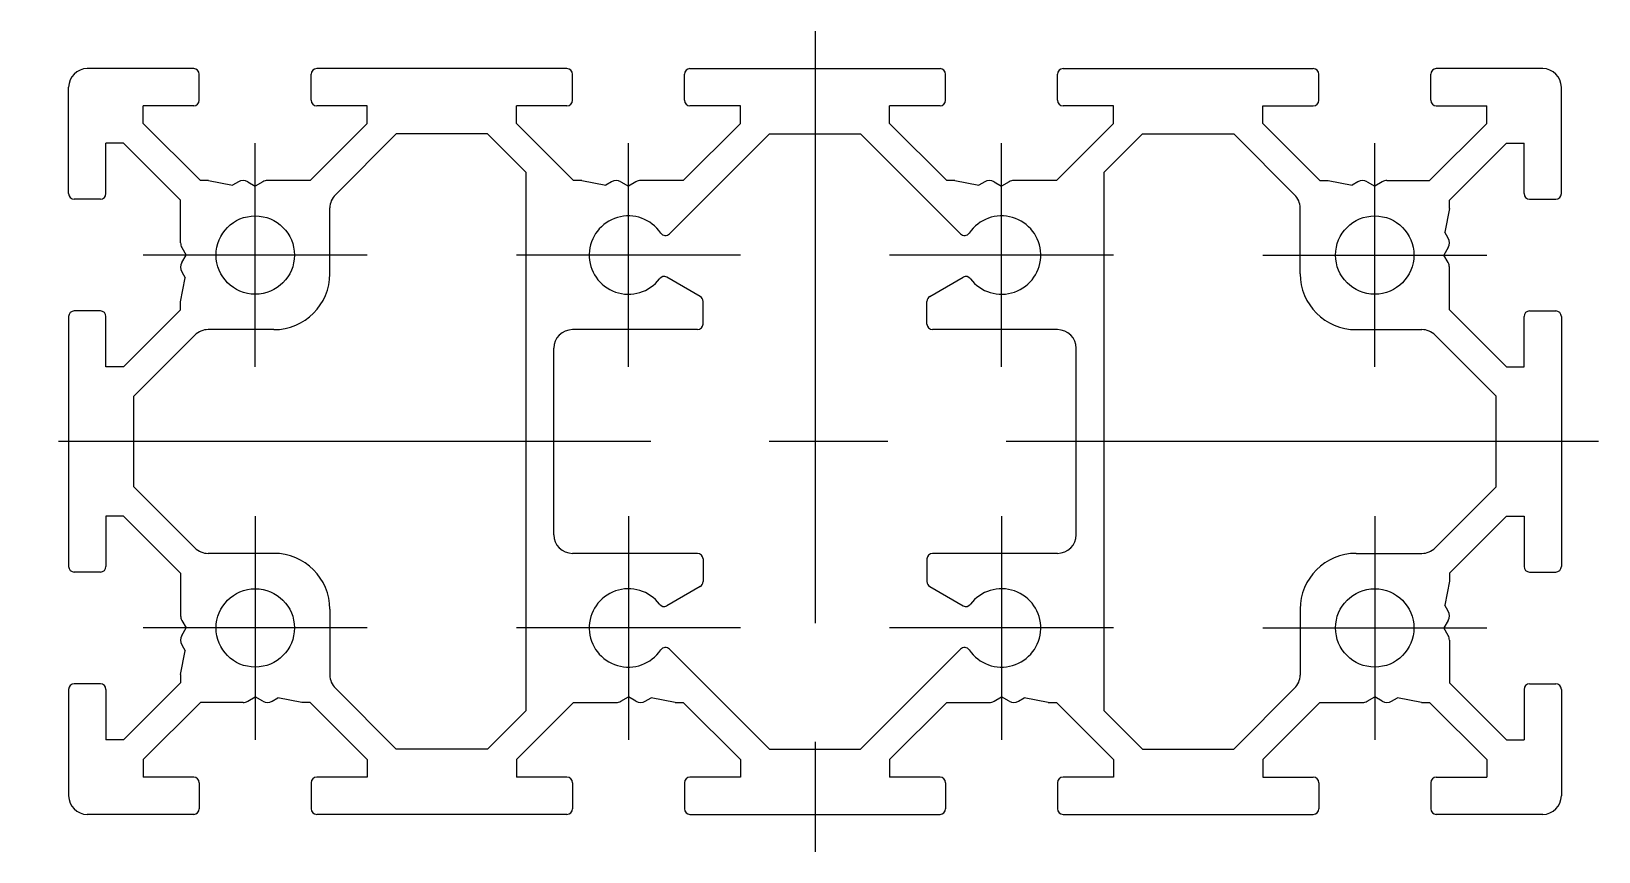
# Model space of a CAD drawing. Extents: x -42 to 42, y -22 to 22.
import ezdxf

# ---------------------------------------------------------------- set-up
doc = ezdxf.new("R2010")
doc.units = 0
doc.linetypes.add('CENTER', pattern=[50.8, 31.75, -6.35, 6.35, -6.35])
doc.layers.get('0').update_dxf_attribs({"linetype": 'CONTINUOUS'})
doc.layers.add('CENTER', color=1, linetype='CENTER')

msp = doc.modelspace()

# ---------------------------------------------------------------- linework, layer by layer
at = {"color": 7, "linetype": 'CONTINUOUS'}
for p, q in [((-33.3, 20), (-39, 20)), ((-33, 18.3), (-33, 19.7)), ((-27, 18.3), (-27, 19.7)), ((-13.3, 20), (-26.7, 20)), ((-13, 18.3), (-13, 19.7)), ((-7, 18.3), (-7, 19.7)), ((-6.7, 20), (6.7, 20)), ((7, 18.3), (7, 19.7)), ((13, 18.3), (13, 19.7)), ((13.3, 20), (26.7, 20)), ((27, 18.3), (27, 19.7)), ((33, 18.3), (33, 19.7)), ((39, 20), (33.3, 20)), ((-40, 13.3), (-40, 19)), ((40, 13.3), (40, 19)), ((-33.3, 18), (-36, 18)), ((-36, 17.061), (-36, 18)), ((-24, 18), (-26.7, 18)), ((-24, 17.061), (-24, 18)), ((-13.3, 18), (-16, 18)), ((-16, 17.061), (-16, 18)), ((-4, 18), (-6.7, 18)), ((-4, 17.061), (-4, 18)), ((6.7, 18), (4, 18)), ((4, 17.061), (4, 18)), ((16, 18), (13.3, 18)), ((16, 17.061), (16, 18)), ((24, 18), (26.7, 18)), ((24, 17.061), (24, 18)), ((33.3, 18), (36, 18)), ((36, 17.061), (36, 18)), ((-32.939, 14), (-36, 17.061)), ((-27.061, 14), (-24, 17.061)), ((-12.939, 14), (-16, 17.061)), ((-7.061, 14), (-4, 17.061)), ((7.061, 14), (4, 17.061)), ((12.939, 14), (16, 17.061)), ((27.061, 14), (24, 17.061)), ((32.939, 14), (36, 17.061)), ((-38, 13.3), (-38, 16)), ((-37.061, 16), (-38, 16)), ((-34, 12.939), (-37.061, 16)), ((-25.707, 13.232), (-22.439, 16.5)), ((-17.561, 16.5), (-22.439, 16.5)), ((-15.5, 14.439), (-17.561, 16.5)), ((-7.803, 11.137), (-2.439, 16.5)), ((-2.439, 16.5), (2.439, 16.5)), ((7.803, 11.137), (2.439, 16.5)), ((15.5, 14.439), (17.561, 16.5)), ((17.561, 16.5), (22.439, 16.5)), ((25.707, 13.232), (22.439, 16.5)), ((34, 12.939), (37.061, 16)), ((37.061, 16), (38, 16)), ((38, 13.3), (38, 16)), ((-15.5, 14.439), (-15.5, -14.439)), ((15.5, -14.439), (15.5, 14.439)), ((-32.5, 14), (-32.939, 14)), ((-32.5, 14), (-31.219, 13.751)), ((-30.904, 13.933), (-31.219, 13.751)), ((-30.404, 13.933), (-30, 13.7)), ((-29.596, 13.933), (-30, 13.7)), ((-27.061, 14), (-29.346, 14)), ((-12.5, 14), (-12.939, 14)), ((-12.5, 14), (-11.219, 13.751)), ((-10.904, 13.933), (-11.219, 13.751)), ((-10.404, 13.933), (-10, 13.7)), ((-9.596, 13.933), (-10, 13.7)), ((-7.061, 14), (-9.346, 14)), ((7.5, 14), (7.061, 14)), ((7.5, 14), (8.781, 13.751)), ((9.096, 13.933), (8.781, 13.751)), ((9.596, 13.933), (10, 13.7)), ((10.404, 13.933), (10, 13.7)), ((12.939, 14), (10.654, 14)), ((27.061, 14), (27.5, 14)), ((27.5, 14), (28.781, 13.751)), ((29.096, 13.933), (28.781, 13.751)), ((29.596, 13.933), (30, 13.7)), ((30.404, 13.933), (30, 13.7)), ((30.654, 14), (32.939, 14)), ((-38.3, 13), (-39.7, 13)), ((-34, 10.654), (-34, 12.939)), ((34, 12.5), (34, 12.939)), ((38.3, 13), (39.7, 13)), ((-26, 9), (-26, 12.525)), ((26, 9), (26, 12.525)), ((34, 12.5), (33.751, 11.219)), ((33.933, 10.904), (33.751, 11.219)), ((-33.933, 10.404), (-33.7, 10)), ((33.933, 10.404), (33.7, 10)), ((-33.933, 9.596), (-33.7, 10)), ((33.933, 9.596), (33.7, 10)), ((34, 7.061), (34, 9.346)), ((-34, 7.5), (-33.751, 8.781)), ((-33.933, 9.096), (-33.751, 8.781)), ((-6.15, 7.777), (-7.938, 8.809)), ((6.15, 7.777), (7.938, 8.809)), ((-38.3, 7), (-39.7, 7)), ((-34, 7.061), (-37.061, 4)), ((-34, 7.061), (-34, 7.5)), ((-6, 6.3), (-6, 7.517)), ((6, 6.3), (6, 7.517)), ((34, 7.061), (37.061, 4)), ((38.3, 7), (39.7, 7)), ((-40, 6.7), (-40, -6.7)), ((-38, 4), (-38, 6.7)), ((-29, 6), (-32.525, 6)), ((-6.3, 6), (-13, 6)), ((13, 6), (6.3, 6)), ((29, 6), (32.525, 6)), ((38, 4), (38, 6.7)), ((40, 6.7), (40, -6.7)), ((-33.232, 5.707), (-36.5, 2.439)), ((33.232, 5.707), (36.5, 2.439)), ((-14, -5), (-14, 5)), ((14, -5), (14, 5)), ((-37.061, 4), (-38, 4)), ((37.061, 4), (38, 4)), ((-36.5, -2.439), (-36.5, 2.439)), ((36.5, -2.439), (36.5, 2.439)), ((-33.232, -5.707), (-36.5, -2.439)), ((33.232, -5.707), (36.5, -2.439)), ((-38, -4), (-38, -6.7)), ((-37.061, -4), (-38, -4)), ((-34, -7.061), (-37.061, -4)), ((34, -7.061), (37.061, -4)), ((37.061, -4), (38, -4)), ((38, -4), (38, -6.7)), ((-29, -6), (-32.525, -6)), ((-6.3, -6), (-13, -6)), ((-6, -6.3), (-6, -7.517)), ((6, -6.3), (6, -7.517)), ((13, -6), (6.3, -6)), ((29, -6), (32.525, -6)), ((-38.3, -7), (-39.7, -7)), ((-34, -7.061), (-34, -9.346)), ((34, -7.5), (33.751, -8.781)), ((34, -7.061), (34, -7.5)), ((38.3, -7), (39.7, -7)), ((-6.15, -7.777), (-7.938, -8.809)), ((6.15, -7.777), (7.938, -8.809)), ((-26, -9), (-26, -12.525)), ((26, -9), (26, -12.525)), ((33.933, -9.096), (33.751, -8.781)), ((-33.933, -9.596), (-33.7, -10)), ((-33.933, -10.404), (-33.7, -10)), ((33.933, -9.596), (33.7, -10)), ((33.933, -10.404), (33.7, -10)), ((-33.933, -10.904), (-33.751, -11.219)), ((34, -10.654), (34, -12.939)), ((-34, -12.5), (-33.751, -11.219)), ((-7.803, -11.137), (-2.439, -16.5)), ((7.803, -11.137), (2.439, -16.5)), ((-34, -12.5), (-34, -12.939)), ((-40, -13.3), (-40, -19)), ((-38.3, -13), (-39.7, -13)), ((-38, -13.3), (-38, -16)), ((-34, -12.939), (-37.061, -16)), ((-25.707, -13.232), (-22.439, -16.5)), ((25.707, -13.232), (22.439, -16.5)), ((34, -12.939), (37.061, -16)), ((38, -13.3), (38, -16)), ((38.3, -13), (39.7, -13)), ((40, -13.3), (40, -19)), ((-32.939, -14), (-36, -17.061)), ((-30.654, -14), (-32.939, -14)), ((-30.404, -13.933), (-30, -13.7)), ((-29.596, -13.933), (-30, -13.7)), ((-29.096, -13.933), (-28.781, -13.751)), ((-27.5, -14), (-28.781, -13.751)), ((-27.061, -14), (-27.5, -14)), ((-27.061, -14), (-24, -17.061)), ((-12.939, -14), (-16, -17.061)), ((-12.939, -14), (-10.654, -14)), ((-10.404, -13.933), (-10, -13.7)), ((-9.596, -13.933), (-10, -13.7)), ((-9.096, -13.933), (-8.781, -13.751)), ((-7.5, -14), (-8.781, -13.751)), ((-7.5, -14), (-7.061, -14)), ((-7.061, -14), (-4, -17.061)), ((7.061, -14), (4, -17.061)), ((7.061, -14), (9.346, -14)), ((9.596, -13.933), (10, -13.7)), ((10.404, -13.933), (10, -13.7)), ((10.904, -13.933), (11.219, -13.751)), ((12.5, -14), (11.219, -13.751)), ((12.5, -14), (12.939, -14)), ((12.939, -14), (16, -17.061)), ((27.061, -14), (24, -17.061)), ((27.061, -14), (29.346, -14)), ((29.596, -13.933), (30, -13.7)), ((30.404, -13.933), (30, -13.7)), ((30.904, -13.933), (31.219, -13.751)), ((32.5, -14), (31.219, -13.751)), ((32.5, -14), (32.939, -14)), ((32.939, -14), (36, -17.061)), ((-15.5, -14.439), (-17.561, -16.5)), ((15.5, -14.439), (17.561, -16.5)), ((-37.061, -16), (-38, -16)), ((-17.561, -16.5), (-22.439, -16.5)), ((-2.439, -16.5), (2.439, -16.5)), ((17.561, -16.5), (22.439, -16.5)), ((37.061, -16), (38, -16)), ((-36, -17.061), (-36, -18)), ((-24, -17.061), (-24, -18)), ((-16, -17.061), (-16, -18)), ((-4, -17.061), (-4, -18)), ((4, -17.061), (4, -18)), ((16, -17.061), (16, -18)), ((24, -17.061), (24, -18)), ((36, -17.061), (36, -18)), ((-33.3, -18), (-36, -18)), ((-33, -18.3), (-33, -19.7)), ((-27, -18.3), (-27, -19.7)), ((-24, -18), (-26.7, -18)), ((-13.3, -18), (-16, -18)), ((-13, -18.3), (-13, -19.7)), ((-7, -18.3), (-7, -19.7)), ((-4, -18), (-6.7, -18)), ((6.7, -18), (4, -18)), ((7, -18.3), (7, -19.7)), ((13, -18.3), (13, -19.7)), ((16, -18), (13.3, -18)), ((24, -18), (26.7, -18)), ((27, -18.3), (27, -19.7)), ((33, -18.3), (33, -19.7)), ((33.3, -18), (36, -18)), ((-33.3, -20), (-39, -20)), ((-13.3, -20), (-26.7, -20)), ((-6.7, -20), (6.7, -20)), ((13.3, -20), (26.7, -20)), ((39, -20), (33.3, -20))]:
    msp.add_line(p, q, dxfattribs=at)
for centre in [(-30, 10), (30, 10), (-30, -10), (30, -10)]:
    msp.add_circle(centre, 2.1, dxfattribs=at)
for centre, radius, start, end in [((-39, 19), 1, 90, 180), ((-33.3, 19.7), 0.3, 0, 90), ((-26.7, 19.7), 0.3, 90, 180), ((-13.3, 19.7), 0.3, 0, 90), ((-6.7, 19.7), 0.3, 90, 180), ((6.7, 19.7), 0.3, 0, 90), ((13.3, 19.7), 0.3, 90, 180), ((26.7, 19.7), 0.3, 0, 90), ((33.3, 19.7), 0.3, 90, 180), ((39, 19), 1, 0, 90), ((-33.3, 18.3), 0.3, 270, 0), ((-26.7, 18.3), 0.3, 180, 270), ((-13.3, 18.3), 0.3, 270, 0), ((-6.7, 18.3), 0.3, 180, 270), ((6.7, 18.3), 0.3, 270, 0), ((13.3, 18.3), 0.3, 180, 270), ((26.7, 18.3), 0.3, 270, 0), ((33.3, 18.3), 0.3, 180, 270), ((-30.654, 13.5), 0.5, 60, 120), ((-29.346, 13.5), 0.5, 90, 120), ((-10.654, 13.5), 0.5, 60, 120), ((-9.346, 13.5), 0.5, 90, 120), ((9.346, 13.5), 0.5, 60, 120), ((10.654, 13.5), 0.5, 90, 120), ((29.346, 13.5), 0.5, 60, 120), ((30.654, 13.5), 0.5, 90, 120), ((-39.7, 13.3), 0.3, 180, 270), ((-38.3, 13.3), 0.3, 270, 0), ((-25, 12.525), 1, 135, 180), ((25, 12.525), 1, 0, 45), ((38.3, 13.3), 0.3, 180, 270), ((39.7, 13.3), 0.3, 270, 0), ((-10, 10), 2.1, 34.19308, 322.81924), ((10, 10), 2.1, 217.18076, 145.80692), ((-8.015, 11.349), 0.3, 214.19308, 315), ((8.015, 11.349), 0.3, 225, 325.80692), ((-33.5, 10.654), 0.5, 180, 210), ((33.5, 10.654), 0.5, 330, 30), ((-33.5, 9.346), 0.5, 150, 210), ((33.5, 9.346), 0.5, 0, 30), ((-29, 9), 3, 270, 0), ((-8.088, 8.55), 0.3, 60, 142.81924), ((8.088, 8.55), 0.3, 37.18076, 120), ((29, 9), 3, 180, 270), ((-6.3, 7.517), 0.3, 0, 60), ((6.3, 7.517), 0.3, 120, 180), ((-39.7, 6.7), 0.3, 90, 180), ((-38.3, 6.7), 0.3, 0, 90), ((38.3, 6.7), 0.3, 90, 180), ((39.7, 6.7), 0.3, 0, 90), ((-32.525, 5), 1, 90, 135), ((-13, 5), 1, 90, 180), ((-6.3, 6.3), 0.3, 270, 0), ((6.3, 6.3), 0.3, 180, 270), ((13, 5), 1, 0, 90), ((32.525, 5), 1, 45, 90), ((-13, -5), 1, 180, 270), ((13, -5), 1, 270, 0), ((-32.525, -5), 1, 225, 270), ((32.525, -5), 1, 270, 315), ((-39.7, -6.7), 0.3, 180, 270), ((-38.3, -6.7), 0.3, 270, 0), ((-29, -9), 3, 0, 90), ((-6.3, -6.3), 0.3, 0, 90), ((6.3, -6.3), 0.3, 90, 180), ((29, -9), 3, 90, 180), ((38.3, -6.7), 0.3, 180, 270), ((39.7, -6.7), 0.3, 270, 0), ((-6.3, -7.517), 0.3, 300, 0), ((6.3, -7.517), 0.3, 180, 240), ((-10, -10), 2.1, 37.18076, 325.80692), ((10, -10), 2.1, 214.19308, 142.81924), ((-8.088, -8.55), 0.3, 217.18076, 300), ((8.088, -8.55), 0.3, 240, 322.81924), ((33.5, -9.346), 0.5, 330, 30), ((-33.5, -9.346), 0.5, 180, 210), ((-33.5, -10.654), 0.5, 150, 210), ((33.5, -10.654), 0.5, 0, 30), ((-8.015, -11.349), 0.3, 45, 145.80692), ((8.015, -11.349), 0.3, 34.19308, 135), ((-25, -12.525), 1, 180, 225), ((25, -12.525), 1, 315, 0), ((-39.7, -13.3), 0.3, 90, 180), ((-38.3, -13.3), 0.3, 0, 90), ((38.3, -13.3), 0.3, 90, 180), ((39.7, -13.3), 0.3, 0, 90), ((-30.654, -13.5), 0.5, 270, 300), ((-29.346, -13.5), 0.5, 240, 300), ((-10.654, -13.5), 0.5, 270, 300), ((-9.346, -13.5), 0.5, 240, 300), ((9.346, -13.5), 0.5, 270, 300), ((10.654, -13.5), 0.5, 240, 300), ((29.346, -13.5), 0.5, 270, 300), ((30.654, -13.5), 0.5, 240, 300), ((-33.3, -18.3), 0.3, 0, 90), ((-26.7, -18.3), 0.3, 90, 180), ((-13.3, -18.3), 0.3, 0, 90), ((-6.7, -18.3), 0.3, 90, 180), ((6.7, -18.3), 0.3, 0, 90), ((13.3, -18.3), 0.3, 90, 180), ((26.7, -18.3), 0.3, 0, 90), ((33.3, -18.3), 0.3, 90, 180), ((-39, -19), 1, 180, 270), ((39, -19), 1, 270, 0), ((-33.3, -19.7), 0.3, 270, 0), ((-26.7, -19.7), 0.3, 180, 270), ((-13.3, -19.7), 0.3, 270, 0), ((-6.7, -19.7), 0.3, 180, 270), ((6.7, -19.7), 0.3, 270, 0), ((13.3, -19.7), 0.3, 180, 270), ((26.7, -19.7), 0.3, 270, 0), ((33.3, -19.7), 0.3, 180, 270)]:
    msp.add_arc(centre, radius, start, end, dxfattribs=at)
at = {"layer": 'CENTER', "color": 1, "linetype": 'CENTER'}
for p, q in [((0, 22), (0, -22)), ((-30, 4), (-30, 16)), ((-10, 4), (-10, 16)), ((10, 4), (10, 16)), ((30, 4), (30, 16)), ((-24, 10), (-36, 10)), ((-4, 10), (-16, 10)), ((16, 10), (4, 10)), ((24, 10), (36, 10)), ((42, 0), (-42, 0)), ((-30, -4), (-30, -16)), ((-10, -4), (-10, -16)), ((10, -4), (10, -16)), ((30, -4), (30, -16)), ((-24, -10), (-36, -10)), ((-4, -10), (-16, -10)), ((16, -10), (4, -10)), ((24, -10), (36, -10))]:
    msp.add_line(p, q, dxfattribs=at)

doc.saveas('drawing.dxf')
